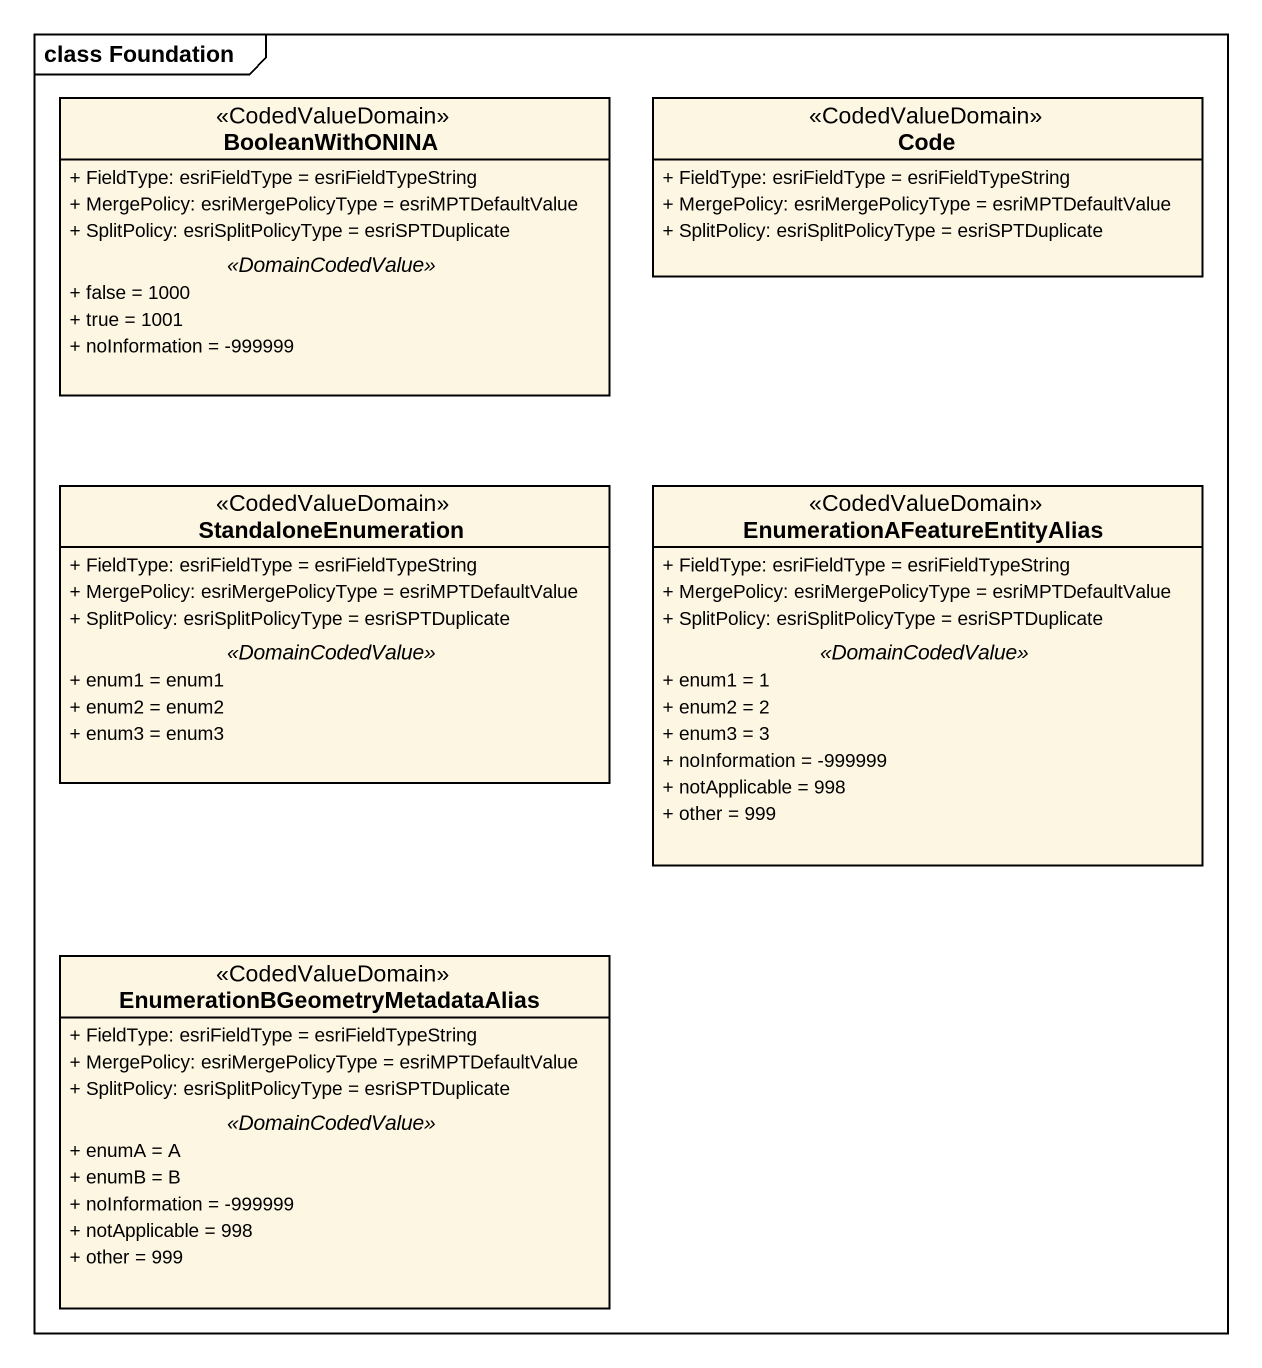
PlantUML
@startuml
mainframe class Foundation
hide circle
hide empty members
skinparam classAttributeIconSize 0
class BooleanWithONINA <<CodedValueDomain>> {
  + FieldType: esriFieldType = esriFieldTypeString
  + MergePolicy: esriMergePolicyType = esriMPTDefaultValue
  + SplitPolicy: esriSplitPolicyType = esriSPTDuplicate
  .. <<DomainCodedValue>> ..
  + false = 1000
  + true = 1001
  + noInformation = -999999
}
class Code <<CodedValueDomain>> {
  + FieldType: esriFieldType = esriFieldTypeString
  + MergePolicy: esriMergePolicyType = esriMPTDefaultValue
  + SplitPolicy: esriSplitPolicyType = esriSPTDuplicate
}
class StandaloneEnumeration <<CodedValueDomain>> {
  + FieldType: esriFieldType = esriFieldTypeString
  + MergePolicy: esriMergePolicyType = esriMPTDefaultValue
  + SplitPolicy: esriSplitPolicyType = esriSPTDuplicate
  .. <<DomainCodedValue>> ..
  + enum1 = enum1
  + enum2 = enum2
  + enum3 = enum3
}
class "EnumerationAFeatureEntityAlias" as EnumerationAFeatureEntityAli <<CodedValueDomain>> {
  + FieldType: esriFieldType = esriFieldTypeString
  + MergePolicy: esriMergePolicyType = esriMPTDefaultValue
  + SplitPolicy: esriSplitPolicyType = esriSPTDuplicate
  .. <<DomainCodedValue>> ..
  + enum1 = 1
  + enum2 = 2
  + enum3 = 3
  + noInformation = -999999
  + notApplicable = 998
  + other = 999
}
class "EnumerationBGeometryMetadataAlias" as EnumerationBGeometryMetadata <<CodedValueDomain>> {
  + FieldType: esriFieldType = esriFieldTypeString
  + MergePolicy: esriMergePolicyType = esriMPTDefaultValue
  + SplitPolicy: esriSplitPolicyType = esriSPTDuplicate
  .. <<DomainCodedValue>> ..
  + enumA = A
  + enumB = B
  + noInformation = -999999
  + notApplicable = 998
  + other = 999
}
@enduml
